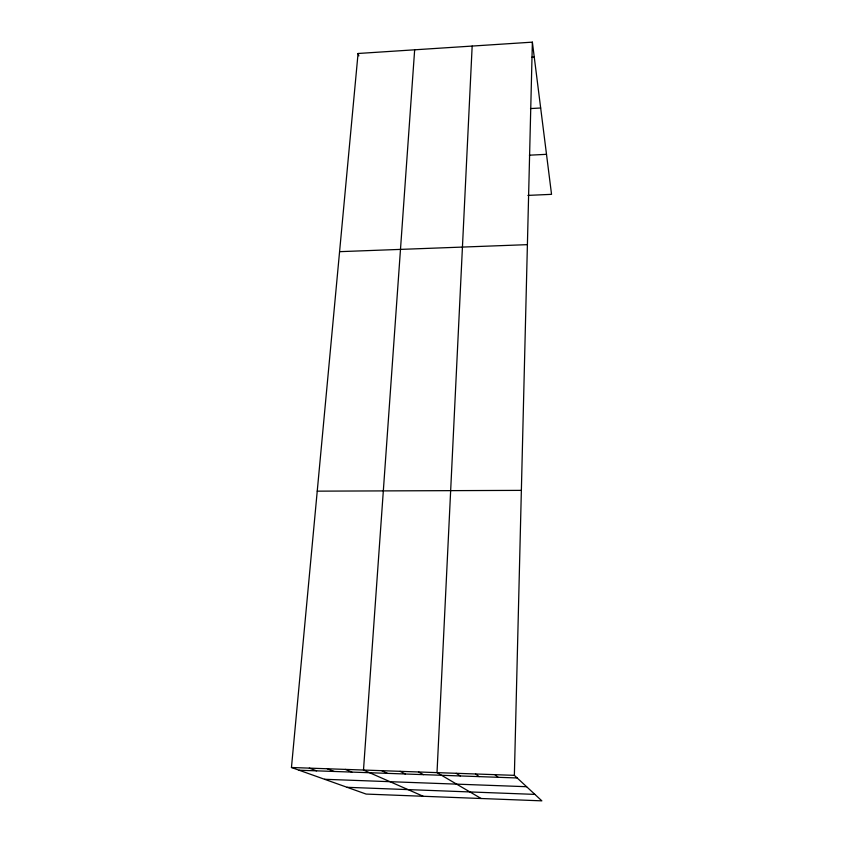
<?xml version="1.0" encoding="UTF-8"?>
<svg xmlns="http://www.w3.org/2000/svg" width="843" height="843" viewBox="0 0 843 843"><rect width="100%" height="100%" fill="white"/><g stroke="black" fill="none" stroke-linecap="round" stroke-linejoin="round"><path stroke-width="1.26" d="M514.367 775.349L532.376 42.15L358.064 53.488L291.457 767.499L366.125 794.074L541.849 800.85L514.367 775.349L291.457 767.499M472.164 46.07L437.011 772.631L481.142 798.511M414.661 49.811L363.491 770.038L423.175 796.266M531.775 57.25L534.251 57.092M530.489 108.568L540.669 107.999M529.393 155.186L546.506 154.332M527.897 195.397L551.543 194.343L532.376 42.15M339.571 251.667L527.402 244.649M317.231 491.153L521.364 490.373M299.086 770.217L517.191 777.973M324.576 779.28L526.601 786.709M347.126 787.309L534.894 794.391M309.328 768.131L316.589 770.839M327.295 768.763L334.165 771.461M345.345 769.396L351.847 772.093M381.731 770.681L387.453 773.358M400.067 771.324L405.399 774M418.497 771.977L423.428 774.643M456.2 773.305L460.31 775.95M475.484 773.979L479.172 776.624M494.873 774.664L498.129 777.299M358.064 53.488L358.865 55.891"/></g></svg>
